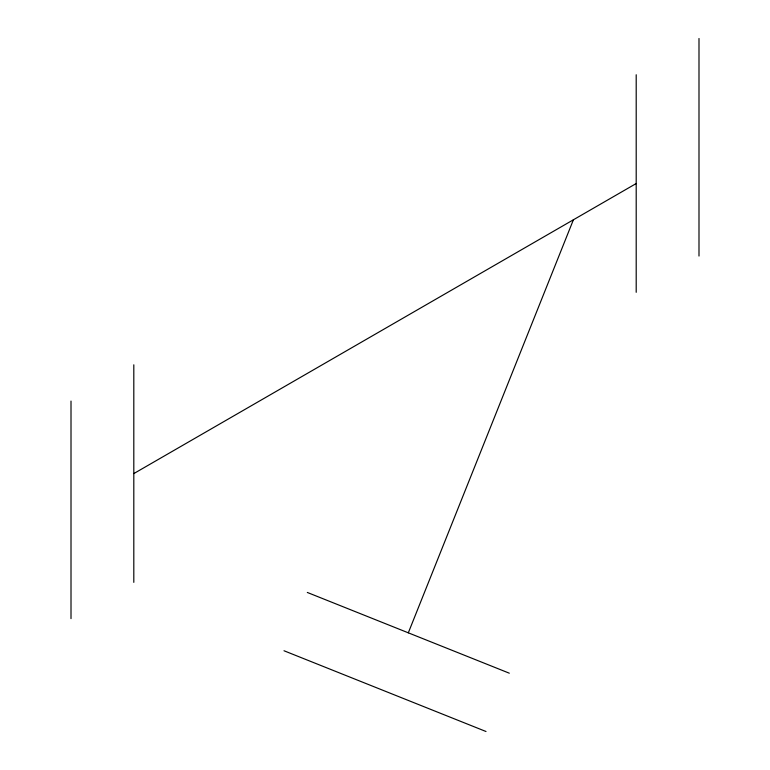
<?xml version="1.0" encoding="UTF-8"?>
<svg xmlns="http://www.w3.org/2000/svg" width="770" height="770" viewBox="0 0 770 770"><rect width="100%" height="100%" fill="white"/><g stroke="black" fill="none" stroke-linecap="round" stroke-linejoin="round"><path stroke-width="1.16" d="M408.312 632.815L573.4 219.787M133.807 473.589L636.203 183.53M307.307 592.448L509.307 673.192M283.995 650.756L486.005 731.5M698.996 38.5L698.996 256.044M636.203 74.757L636.203 292.302M133.807 364.816L133.807 582.361M71.004 401.074L71.004 618.618"/></g></svg>
